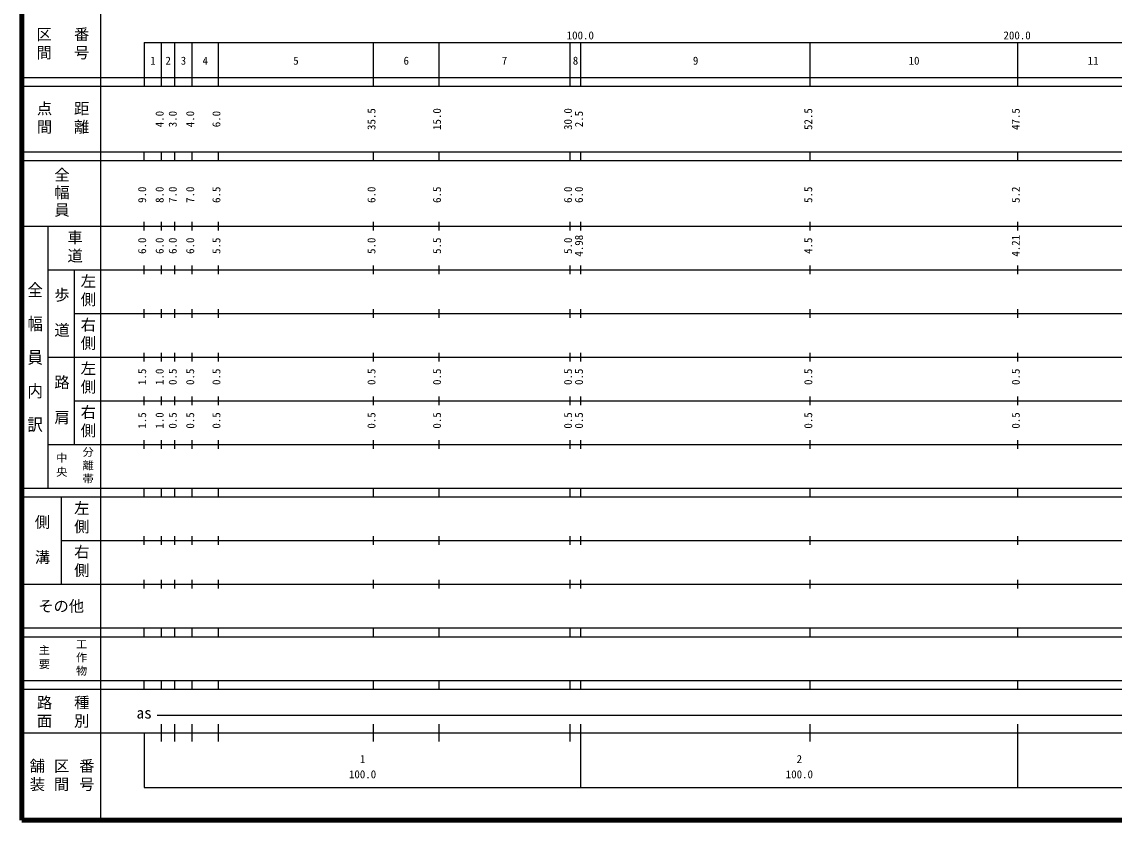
# Model space of a CAD drawing. Units: millimetres on the paper, enlarged 1000 times. Extents: x 40000 to 680000, y 20000 to 380000.
# Drawn here: x 40000 to 290064, y 20000 to 202759 of the extents above; entities that cross this region are included whole.
import ezdxf
from ezdxf.enums import TextEntityAlignment as Align

# ---------------------------------------------------------------- set-up
doc = ezdxf.new("R2010")
doc.units = ezdxf.units.MM
doc.header["$LTSCALE"] = 1000
doc.layers.add('M-TTL', color=2, linetype='Continuous', lineweight=140)
doc.layers.add('M-TTL-BAND', color=7, linetype='Continuous', lineweight=25)
doc.styles.add('@ＭＳ ゴシック', font='')
doc.styles.add('ＭＳ ゴシック', font='')
doc.styles.get('@ＭＳ ゴシック').set_extended_font_data('@MS Gothic')
doc.styles.get('ＭＳ ゴシック').set_extended_font_data('MS Gothic')

msp = doc.modelspace()

# ---------------------------------------------------------------- linework, layer by layer
at = {"layer": 'M-TTL'}
for p, q in [((40000, 380000), (40000, 20000)), ((40000, 20000), (680000, 20000))]:
    msp.add_line(p, q, dxfattribs=at)
at = {"layer": 'M-TTL-BAND'}
for p, q in [((58000, 370000), (58000, 20000)), ((68000, 198000), (579000, 198000)), ((68000, 198000), (68000, 188000)), ((72000, 188000), (72000, 198000)), ((75000, 188000), (75000, 198000)), ((79000, 188000), (79000, 198000)), ((85000, 188000), (85000, 198000)), ((120500, 188000), (120500, 198000)), ((135500, 188000), (135500, 198000)), ((165500, 188000), (165500, 198000)), ((168000, 188000), (168000, 198000)), ((220500, 188000), (220500, 198000)), ((268000, 188000), (268000, 198000)), ((40000, 190000), (579000, 190000)), ((40000, 188000), (579000, 188000)), ((40000, 173000), (579000, 173000)), ((68000, 171000), (68000, 173000)), ((72000, 171000), (72000, 173000)), ((75000, 171000), (75000, 173000)), ((79000, 171000), (79000, 173000)), ((85000, 171000), (85000, 173000)), ((120500, 171000), (120500, 173000)), ((135500, 171000), (135500, 173000)), ((165500, 171000), (165500, 173000)), ((168000, 171000), (168000, 173000)), ((220500, 171000), (220500, 173000)), ((268000, 171000), (268000, 173000)), ((40000, 171000), (579000, 171000)), ((40000, 156000), (579000, 156000)), ((46000, 96000), (46000, 156000)), ((68000, 155000), (68000, 157000)), ((72000, 155000), (72000, 157000)), ((75000, 155000), (75000, 157000)), ((79000, 155000), (79000, 157000)), ((85000, 155000), (85000, 157000)), ((120500, 155000), (120500, 157000)), ((135500, 155000), (135500, 157000)), ((165500, 155000), (165500, 157000)), ((168000, 155000), (168000, 157000)), ((220500, 155000), (220500, 157000)), ((268000, 155000), (268000, 157000)), ((46000, 146000), (579000, 146000)), ((52000, 146000), (52000, 106000)), ((68000, 145000), (68000, 147000)), ((72000, 145000), (72000, 147000)), ((75000, 145000), (75000, 147000)), ((79000, 145000), (79000, 147000)), ((85000, 145000), (85000, 147000)), ((120500, 145000), (120500, 147000)), ((135500, 145000), (135500, 147000)), ((165500, 145000), (165500, 147000)), ((168000, 145000), (168000, 147000)), ((220500, 145000), (220500, 147000)), ((268000, 145000), (268000, 147000)), ((52000, 136000), (579000, 136000)), ((68000, 135000), (68000, 137000)), ((72000, 135000), (72000, 137000)), ((75000, 135000), (75000, 137000)), ((79000, 135000), (79000, 137000)), ((85000, 135000), (85000, 137000)), ((120500, 135000), (120500, 137000)), ((135500, 135000), (135500, 137000)), ((165500, 135000), (165500, 137000)), ((168000, 135000), (168000, 137000)), ((220500, 135000), (220500, 137000)), ((268000, 135000), (268000, 137000)), ((46000, 126000), (579000, 126000)), ((68000, 125000), (68000, 127000)), ((72000, 125000), (72000, 127000)), ((75000, 125000), (75000, 127000)), ((79000, 125000), (79000, 127000)), ((85000, 125000), (85000, 127000)), ((120500, 125000), (120500, 127000)), ((135500, 125000), (135500, 127000)), ((165500, 125000), (165500, 127000)), ((168000, 125000), (168000, 127000)), ((220500, 125000), (220500, 127000)), ((268000, 125000), (268000, 127000)), ((52000, 116000), (579000, 116000)), ((68000, 115000), (68000, 117000)), ((72000, 115000), (72000, 117000)), ((75000, 115000), (75000, 117000)), ((79000, 115000), (79000, 117000)), ((85000, 115000), (85000, 117000)), ((120500, 115000), (120500, 117000)), ((135500, 115000), (135500, 117000)), ((165500, 115000), (165500, 117000)), ((168000, 115000), (168000, 117000)), ((220500, 115000), (220500, 117000)), ((268000, 115000), (268000, 117000)), ((46000, 106000), (579000, 106000)), ((68000, 105000), (68000, 107000)), ((72000, 105000), (72000, 107000)), ((75000, 105000), (75000, 107000)), ((79000, 105000), (79000, 107000)), ((85000, 105000), (85000, 107000)), ((120500, 105000), (120500, 107000)), ((135500, 105000), (135500, 107000)), ((165500, 105000), (165500, 107000)), ((168000, 105000), (168000, 107000)), ((220500, 105000), (220500, 107000)), ((268000, 105000), (268000, 107000)), ((40000, 96000), (579000, 96000)), ((68000, 94000), (68000, 96000)), ((72000, 94000), (72000, 96000)), ((75000, 94000), (75000, 96000)), ((79000, 94000), (79000, 96000)), ((85000, 94000), (85000, 96000)), ((120500, 94000), (120500, 96000)), ((135500, 94000), (135500, 96000)), ((165500, 94000), (165500, 96000)), ((168000, 94000), (168000, 96000)), ((220500, 94000), (220500, 96000)), ((268000, 94000), (268000, 96000)), ((40000, 94000), (579000, 94000)), ((49000, 94000), (49000, 74000)), ((49000, 84000), (579000, 84000)), ((68000, 83000), (68000, 85000)), ((72000, 83000), (72000, 85000)), ((75000, 83000), (75000, 85000)), ((79000, 83000), (79000, 85000)), ((85000, 83000), (85000, 85000)), ((120500, 83000), (120500, 85000)), ((135500, 83000), (135500, 85000)), ((165500, 83000), (165500, 85000)), ((168000, 83000), (168000, 85000)), ((220500, 83000), (220500, 85000)), ((268000, 83000), (268000, 85000)), ((40000, 74000), (579000, 74000)), ((68000, 73000), (68000, 75000)), ((72000, 73000), (72000, 75000)), ((75000, 73000), (75000, 75000)), ((79000, 73000), (79000, 75000)), ((85000, 73000), (85000, 75000)), ((120500, 73000), (120500, 75000)), ((135500, 73000), (135500, 75000)), ((165500, 73000), (165500, 75000)), ((168000, 73000), (168000, 75000)), ((220500, 73000), (220500, 75000)), ((268000, 73000), (268000, 75000)), ((40000, 64000), (579000, 64000)), ((68000, 62000), (68000, 64000)), ((72000, 62000), (72000, 64000)), ((75000, 62000), (75000, 64000)), ((79000, 62000), (79000, 64000)), ((85000, 62000), (85000, 64000)), ((120500, 62000), (120500, 64000)), ((135500, 62000), (135500, 64000)), ((165500, 62000), (165500, 64000)), ((168000, 62000), (168000, 64000)), ((220500, 62000), (220500, 64000)), ((268000, 62000), (268000, 64000)), ((40000, 62000), (579000, 62000)), ((40000, 52000), (579000, 52000)), ((68000, 50000), (68000, 52000)), ((72000, 50000), (72000, 52000)), ((75000, 50000), (75000, 52000)), ((79000, 50000), (79000, 52000)), ((85000, 50000), (85000, 52000)), ((120500, 50000), (120500, 52000)), ((135500, 50000), (135500, 52000)), ((165500, 50000), (165500, 52000)), ((168000, 50000), (168000, 52000)), ((220500, 50000), (220500, 52000)), ((268000, 50000), (268000, 52000)), ((40000, 50000), (579000, 50000)), ((71000, 44000), (372000, 44000)), ((72000, 38000), (72000, 42000)), ((75000, 38000), (75000, 42000)), ((79000, 38000), (79000, 42000)), ((85000, 38000), (85000, 42000)), ((120500, 38000), (120500, 42000)), ((135500, 38000), (135500, 42000)), ((165500, 38000), (165500, 42000)), ((168000, 27500), (168000, 42000)), ((220500, 38000), (220500, 42000)), ((268000, 27500), (268000, 42000)), ((40000, 40000), (579000, 40000)), ((68000, 40000), (68000, 27500)), ((68000, 27500), (579000, 27500))]:
    msp.add_line(p, q, dxfattribs=at)

# ---------------------------------------------------------------- texts
at = {"layer": 'M-TTL-BAND', "style": 'ＭＳ ゴシック'}
for s, height, p in [('100.0', 1833, (167844, 198195)), ('200.0', 1833, (267844, 198195)), ('1', 1833, (70000, 192405)), ('2', 1833, (73500, 192405)), ('3', 1833, (77000, 192405)), ('4', 1833, (82000, 192405)), ('5', 1833, (102750, 192405)), ('6', 1833, (128000, 192405)), ('7', 1833, (150500, 192405)), ('8', 1833, (166750, 192405)), ('9', 1833, (194250, 192405)), ('10', 1833, (244250, 192405)), ('11', 1833, (285250, 192405)), ('as', 2566, (68000, 42500)), ('1', 1833, (118000, 32523)), ('2', 1833, (218000, 32523)), ('100.0', 1833, (118000, 29033)), ('100.0', 1833, (218000, 29033))]:
    msp.add_text(s, height=height, dxfattribs=at).set_placement(p, align=Align.BOTTOM_CENTER)
for s, p in [('35.5', (121500, 180500)), ('15.0', (136500, 180500)), ('30.0', (166500, 180500)), ('52.5', (221500, 180500)), ('47.5', (269000, 180500)), ('4.0', (73000, 180500)), ('3.0', (76000, 180500)), ('4.0', (80000, 180500)), ('6.0', (86000, 180500)), ('2.5', (169000, 180500)), ('9.0', (69000, 163174)), ('8.0', (73000, 163174)), ('7.0', (76000, 163174)), ('7.0', (80000, 163174)), ('6.5', (86000, 163174)), ('6.0', (121500, 163174)), ('6.5', (136500, 163174)), ('6.0', (166500, 163174)), ('6.0', (169000, 163174)), ('5.5', (221500, 163174)), ('5.2', (269000, 163174)), ('6.0', (69000, 151500)), ('6.0', (73000, 151500)), ('6.0', (76000, 151500)), ('6.0', (80000, 151500)), ('5.5', (86000, 151500)), ('5.0', (121500, 151500)), ('5.5', (136500, 151500)), ('5.0', (166500, 151500)), ('4.98', (169000, 151500)), ('4.5', (221500, 151500)), ('4.21', (269000, 151500)), ('1.5', (69000, 121500)), ('1.0', (73000, 121500)), ('0.5', (76000, 121500)), ('0.5', (80000, 121500)), ('0.5', (86000, 121500)), ('0.5', (121500, 121500)), ('0.5', (136500, 121500)), ('0.5', (166500, 121500)), ('0.5', (169000, 121500)), ('0.5', (221500, 121500)), ('0.5', (269000, 121500)), ('1.5', (69000, 111500)), ('1.0', (73000, 111500)), ('0.5', (76000, 111500)), ('0.5', (80000, 111500)), ('0.5', (86000, 111500)), ('0.5', (121500, 111500)), ('0.5', (136500, 111500)), ('0.5', (166500, 111500)), ('0.5', (169000, 111500)), ('0.5', (221500, 111500)), ('0.5', (269000, 111500))]:
    msp.add_text(s, height=1833, rotation=90, dxfattribs=at).set_placement(p, align=Align.BOTTOM_CENTER)
at = {"layer": 'M-TTL-BAND', "style": '@ＭＳ ゴシック', "width": 1.1}
msp.add_text('全\u3000幅\u3000員\u3000内\u3000訳', height=2566, rotation=270, dxfattribs=at).set_placement((43000, 126000), align=Align.MIDDLE_CENTER)
at = {"layer": 'M-TTL-BAND', "style": 'ＭＳ ゴシック'}
msp.add_text('その他', height=2566, dxfattribs=at).set_placement((49000, 69000), align=Align.MIDDLE_CENTER)
at = {"layer": 'M-TTL-BAND', "attachment_point": 5, "rotation": 270, "style": '@ＭＳ ゴシック'}
for s, insert, char_height in [('\\T1.2;区間', (45000, 197500), 2566), ('\\T1.2;番号', (53500, 197500), 2566), ('\\T1.2;点間', (45000, 180500), 2566), ('\\T1.2;距離', (53500, 180500), 2566), ('\\T1.15;全幅員', (49000, 163500), 2566), ('\\T1.2;車道', (52000, 151000), 2566), ('\\T1.2;左側', (55000, 141000), 2566), ('\\T1.15;歩\u3000道', (49000, 136000), 2566), ('\\T1.2;右側', (55000, 131000), 2566), ('\\T1.2;左側', (55000, 121000), 2566), ('\\T1.15;路\u3000肩', (49000, 116000), 2566), ('\\T1.2;右側', (55000, 111000), 2566), ('\\T1.22;分離帯', (55000, 101000), 1833), ('\\T1.29;中央', (49000, 101000), 1833), ('\\T1.2;左側', (53500, 89000), 2566), ('\\T1.15;側\u3000溝', (44500, 84000), 2566), ('\\T1.2;右側', (53500, 79000), 2566), ('\\T1.29;主要', (45000, 57000), 1833), ('\\T1.22;工作物', (53500, 57000), 1833), ('\\T1.2;路面', (45000, 44500), 2566), ('\\T1.2;種別', (53500, 44500), 2566), ('\\T1.2;舗装', (43333, 30000), 2566), ('\\T1.2;区間', (49000, 30000), 2566), ('\\T1.2;番号', (54667, 30000), 2566)]:
    msp.add_mtext(s, dxfattribs=dict(at, insert=insert, char_height=char_height))

doc.saveas('drawing.dxf')
